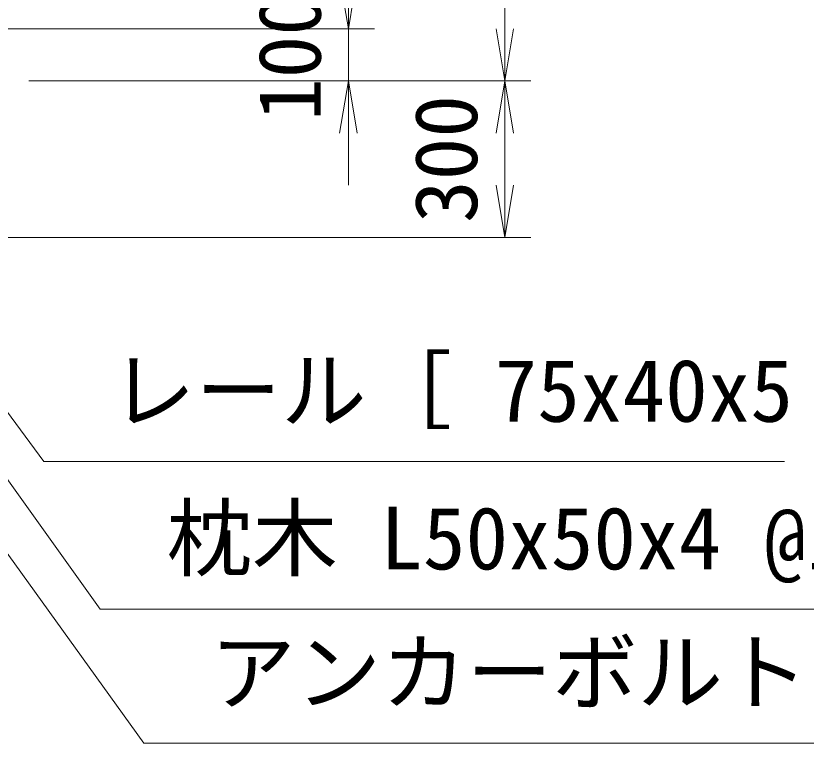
# Model space of a CAD drawing. Units: millimetres, scale not verified. Extents: x -10500 to 10500, y -7425 to 7425.
# Drawn here: x 7451 to 8967, y -853 to 542 of the extents above; entities that cross this region are included whole.
import ezdxf
from ezdxf.enums import TextEntityAlignment as Align

# ---------------------------------------------------------------- set-up
doc = ezdxf.new("R2010")
doc.units = ezdxf.units.MM
doc.header["$LTSCALE"] = 50
for name, color, linetype, lineweight in [('0-2_D-STR-DIM', 7, 'Continuous', 9), ('0-3_0', 7, 'Continuous', 18), ('0-9_D-STR-TXT', 7, 'Continuous', 9)]:
    doc.layers.add(name, color=color, linetype=linetype, lineweight=lineweight)
doc.styles.add('ＭＳ ゴシック', font='')
doc.styles.get('ＭＳ ゴシック').set_extended_font_data('MS Gothic')

# ---------------------------------------------------------------- blocks, each defined once
blk = doc.blocks.new('_Open')
at = {"layer": '0-3_0', "lineweight": 9}
blk.add_line((-50, 8.33), (0, 0), dxfattribs=at)
blk.add_lwpolyline([(-50, -8.33), (0, 0), (-50, 0)], dxfattribs=at)

msp = doc.modelspace()

# ---------------------------------------------------------------- linework, layer by layer
at = {"layer": '0-2_D-STR-DIM'}
for p, q in [((8388.9, 2116.97), (8388.9, 516.98)), ((7106.01, 516.98), (8138.9, 516.98)), ((7106.01, 516.98), (8138.9, 516.98)), ((8088.9, 516.98), (8088.9, 416.98)), ((7476.01, 416.98), (8138.9, 416.98)), ((7476.01, 416.98), (8438.9, 416.98)), ((7476.01, 416.98), (8438.9, 416.98)), ((8088.9, 316.98), (8088.9, 216.98)), ((8388.9, 316.98), (8388.9, 216.98)), ((7426.01, 116.98), (8438.9, 116.98))]:
    msp.add_line(p, q, dxfattribs=at)
at = {"layer": '0-9_D-STR-TXT'}
for points in [[(8925.81, -312.67), (7504.6, -312.67), (7022.74, 340.37)], [(9275.42, -595.83), (7613.1, -595.83), (6979.11, 290.35)], [(9684.81, -852.96), (7696.5, -852.96), (6927.21, 215.35)]]:
    msp.add_lwpolyline(points, dxfattribs=at)

# ---------------------------------------------------------------- block references
at = {"layer": '0-2_D-STR-DIM', "xscale": 2, "yscale": 2}
for p, rotation in [((8088.9, 516.98), 270), ((8088.9, 516.98), 270), ((8388.9, 416.98), 270), ((8088.9, 416.98), 90), ((8388.9, 416.98), 90), ((8388.9, 116.98), 270)]:
    msp.add_blockref('_Open', p, dxfattribs=dict(at, rotation=rotation))

# ---------------------------------------------------------------- texts
at = {"layer": '0-2_D-STR-DIM', "style": 'ＭＳ ゴシック'}
for s, p in [('100', (8072.03, 340.35)), ('300', (8372.03, 144.79))]:
    msp.add_text(s, height=120.2, rotation=90, dxfattribs=at).set_placement(p, align=Align.BOTTOM_LEFT)
at = {"layer": '0-9_D-STR-TXT', "style": 'ＭＳ ゴシック'}
for s, p in [('レール［ 75x40x5', (7631.91, -272.64)), ('枕木 L50x50x4 @1000', (7740.41, -555.8)), ('アンカーボルト M12x150L', (7823.81, -812.93))]:
    msp.add_text(s, height=120.2, dxfattribs=at).set_placement(p, align=Align.BOTTOM_LEFT)

doc.saveas('drawing.dxf')
